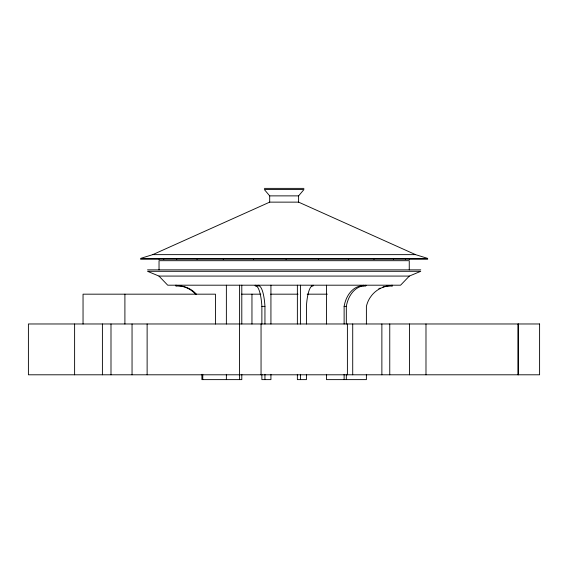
<?xml version="1.0" encoding="UTF-8"?>
<svg xmlns="http://www.w3.org/2000/svg" width="568" height="568" viewBox="0 0 568 568"><rect width="100%" height="100%" fill="white"/><g stroke="black" fill="none" stroke-linecap="round" stroke-linejoin="round"><path stroke-width="0.85" d="M298.605 202.137L298.605 195.875L303.951 189.542L264.347 189.542L269.694 195.875L269.694 202.137L152.742 254.634L140.566 258.426L427.725 258.426L415.549 254.634L298.605 202.137L269.694 202.137M409.329 276.076L400.568 285.193L167.723 285.193L158.962 276.076L147.524 271.305L420.774 271.305L409.329 276.076L158.962 276.076M264.347 188.377L303.951 188.377M269.694 195.875L298.605 195.875M152.742 254.634L415.549 254.634M140.566 259.235L427.725 259.235M147.524 269.864L420.774 269.864M175.732 285.193L175.732 285.81L176.598 285.81A26.852 25.823 90 0 1 196.521 294.302M255.238 285.193L255.238 285.81L258.305 285.81A26.852 6.546 90 0 1 264.944 306.372L264.944 324.023M311.52 285.81L313.053 285.81L313.053 285.193M344.123 324.023L344.123 306.372A26.852 19.276 90 0 1 346.736 297.93L348.049 295.459A26.852 19.276 90 0 1 355.043 288.097L357.116 287.01A26.852 19.276 90 0 1 363.655 285.81L365.856 285.81L365.856 285.193M382.931 287.01A26.852 25.823 -90 0 1 391.7 285.81L392.566 285.81L392.566 285.193M241.428 294.174L260.826 294.174M270.574 294.174L298.051 294.174M307.181 294.174L327.296 294.174M255.238 285.81A26.852 6.546 90 0 1 257.46 287.01L258.163 288.097A26.852 6.546 90 0 1 260.542 295.459L260.989 297.93A26.852 6.546 90 0 1 261.876 306.372L264.944 306.372M344.123 306.372L346.324 306.372A26.852 19.276 90 0 1 365.856 285.81M518.286 323.973L518.286 374.795M518.051 323.973L518.051 374.795M425.986 323.973L425.986 374.795M409.429 323.973L409.429 374.795M409.258 258.426L409.258 259.235M409.258 269.864L409.258 260.691L159.033 260.691L159.033 269.864M405.502 258.426L405.502 259.235M393.468 258.426L393.468 259.235M391.7 285.193L391.7 285.81M389.755 323.973L389.755 374.795M381.873 323.973L381.873 374.795M373.985 258.426L373.985 259.235M366.395 324.023L366.395 306.372A26.852 25.823 -90 0 1 369.896 297.93L371.657 295.459A26.852 25.823 -90 0 1 381.029 288.097L383.798 287.01A26.852 25.823 -90 0 1 392.566 285.81M366.395 374.326L366.395 379.623L326.501 379.623L326.501 374.326M363.655 285.193L363.655 285.81M352.714 323.973L352.714 374.795M348.383 258.426L348.383 259.235M347.396 323.973L347.396 374.795M346.324 306.372L346.324 324.023M346.324 374.326L346.324 379.623M344.123 374.326L344.123 379.623M326.501 285.193L326.501 324.023M318.407 258.426L318.407 259.235M306.422 324.023L306.422 306.372A26.852 6.546 -90 0 1 307.309 297.93L307.757 295.459A26.852 6.546 -90 0 1 310.128 288.097L310.831 287.01A26.852 6.546 -90 0 1 313.053 285.81M306.422 374.326L306.422 379.623L297.369 379.623L297.369 374.326M300.436 285.193L300.436 324.023M300.436 374.326L300.436 379.623M297.369 285.193L297.369 324.023M286.087 258.426L286.087 259.235M270.929 285.193L270.929 324.023M270.929 374.326L270.929 379.623L261.876 379.623L261.876 374.326M264.944 374.326L264.944 379.623M261.876 306.372L261.876 324.023M261.053 323.973L261.053 374.795M258.305 285.193L258.305 285.81M253.64 258.426L253.64 259.235M251.958 294.174L251.958 324.044M241.798 285.193L241.798 324.023M241.798 374.326L241.798 379.623L201.903 379.623L201.903 374.326M239.597 285.193L239.597 324.023M239.597 374.326L239.597 379.623M239.54 323.973L239.54 374.795M226.369 285.193L226.369 324.023M226.369 374.326L226.369 379.623M223.274 258.426L223.274 259.235M215.478 324.044L215.478 294.174L83.042 294.174L83.042 324.044M202.769 374.326L202.769 379.623M197.053 258.426L197.053 259.235M176.769 258.426L176.769 259.235M176.598 285.193L176.598 285.81M163.797 258.426L163.797 259.235M159.033 258.426L159.033 259.235M147.126 323.973L147.126 374.795M132.046 323.973L132.046 374.795M124.903 294.174L124.903 324.044M110.994 323.973L110.994 374.795M102.403 323.973L102.403 374.795M74.614 323.973L74.614 374.795M378.828 288.764A26.852 25.823 -90 0 1 380.162 288.097M175.732 285.81A26.852 25.823 90 0 1 184.494 287.01L187.262 288.097A26.852 25.823 90 0 1 195.655 294.302M539.6 323.973L28.4 323.973L28.4 374.795L539.6 374.795L539.6 323.973"/></g></svg>
